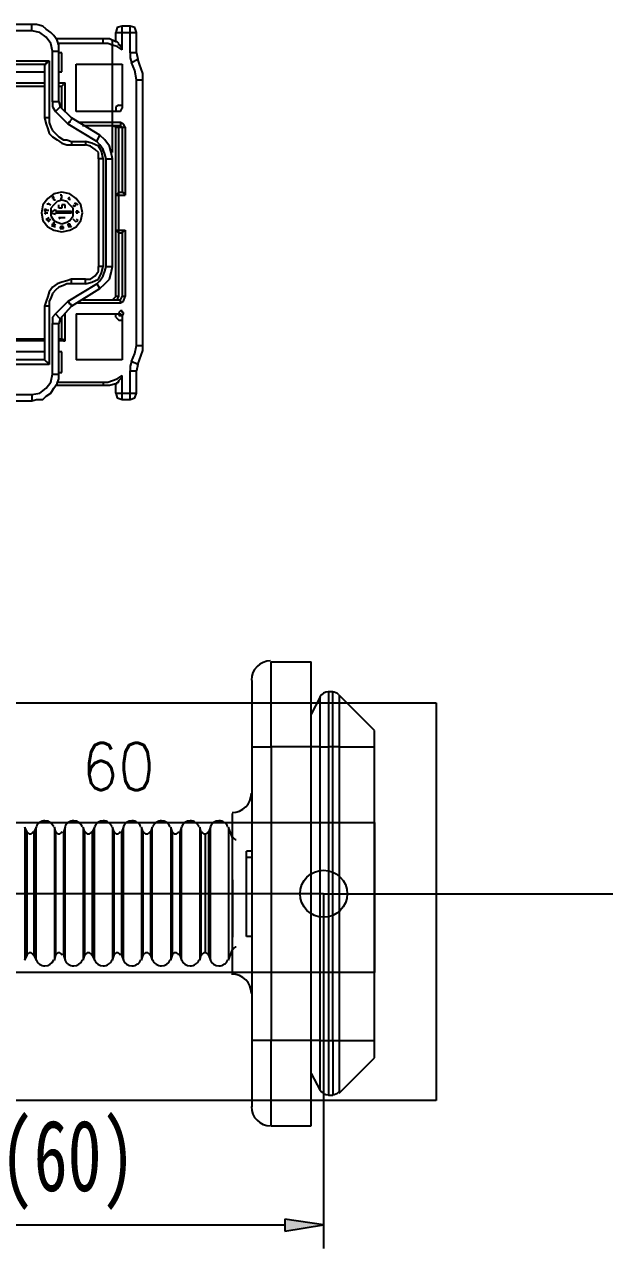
# Model space of a CAD drawing. Header units: inches. Extents: x 47316 to 59086, y 3141 to 11743.
# Drawn here: x 57710.8 to 57772.3, y 7204.9 to 7334.9 of the extents above; entities that cross this region are included whole.
import ezdxf

# ---------------------------------------------------------------- set-up
doc = ezdxf.new("R2010")
doc.units = ezdxf.units.IN
doc.header["$MEASUREMENT"] = 0
doc.styles.add('MtX_FangSong_GB2312', font='')
doc.styles.get("Standard").update_dxf_attribs({"font": ''})
doc.styles.get('MtX_FangSong_GB2312').set_extended_font_data('FangSong_GB2312')
doc.styles.get('Standard').set_extended_font_data('SimSun')
doc.linetypes.add('_VH_OTCON', pattern='A,0.0001,[7,VeSys.shx,S=0.1,R=0,X=0,Y=0],-0.4,[7,VeSys.shx,S=0.1,R=0,X=0,Y=0],-0.4,["X",Standard,S=1,R=0,X=-0.5,Y=-0.5],-0.0001,[7,VeSys.shx,S=0.1,R=0,X=0,Y=0],-0.4', length=1.2002)

msp = doc.modelspace()

# ---------------------------------------------------------------- hatches: boundary and pattern name
at = {"lineweight": -3}
h = msp.add_hatch(color=0, dxfattribs=at)
h.dxf.hatch_style = 2
h.paths.add_polyline_path([(57738.44, 7208), (57738.44, 7206.7), (57742.54, 7207.39)])

# ---------------------------------------------------------------- linework, layer by layer
at = {"color": 0, "linetype": 'Continuous', "lineweight": -3}
for p, q in [((57711.58, 7334.86), (57655.13, 7334.86)), ((57711.58, 7334.19), (57711.58, 7334.86)), ((57712.08, 7334.86), (57711.58, 7334.86)), ((57712.76, 7334.69), (57712.08, 7334.86)), ((57713.09, 7334.36), (57712.76, 7334.69)), ((57713.6, 7334.02), (57713.09, 7334.36)), ((57720.65, 7334.53), (57720.48, 7334.02)), ((57721.16, 7334.69), (57720.65, 7334.53)), ((57721.16, 7332.17), (57721.16, 7334.69)), ((57722, 7334.69), (57721.16, 7334.69)), ((57721.16, 7334.69), (57721.16, 7334.69)), ((57722, 7331.84), (57722, 7334.69)), ((57722.5, 7334.53), (57722, 7334.69)), ((57722.67, 7334.02), (57722.5, 7334.53)), ((57711.58, 7334.19), (57655.13, 7334.19)), ((57712.42, 7334.02), (57711.58, 7334.19)), ((57713.09, 7333.52), (57712.42, 7334.02)), ((57713.6, 7332.85), (57713.09, 7333.52)), ((57713.93, 7333.69), (57713.6, 7334.02)), ((57714.27, 7333.18), (57713.93, 7333.69)), ((57719.14, 7333.35), (57714.1, 7333.35)), ((57714.44, 7332.68), (57714.27, 7333.18)), ((57719.14, 7332.85), (57719.14, 7333.35)), ((57719.81, 7333.35), (57719.14, 7333.35)), ((57720.48, 7333.01), (57719.81, 7333.35)), ((57720.15, 7321.25), (57720.15, 7333.18)), ((57720.48, 7334.02), (57722.67, 7334.02)), ((57720.48, 7333.01), (57720.48, 7334.02)), ((57720.48, 7333.01), (57720.48, 7333.01)), ((57720.65, 7333.01), (57720.48, 7333.01)), ((57720.82, 7332.85), (57720.65, 7333.01)), ((57720.65, 7333.01), (57720.65, 7333.01)), ((57720.65, 7333.01), (57720.65, 7333.01)), ((57720.65, 7333.01), (57720.65, 7333.01)), ((57722.67, 7331.84), (57722.67, 7334.02)), ((57722.67, 7334.02), (57722.67, 7334.02)), ((57713.76, 7332.01), (57713.6, 7332.85)), ((57713.76, 7332.01), (57714.44, 7332.01)), ((57713.76, 7326.63), (57713.76, 7332.01)), ((57713.76, 7332.01), (57713.76, 7332.01)), ((57719.14, 7332.85), (57714.27, 7332.85)), ((57714.44, 7332.01), (57714.44, 7332.68)), ((57714.44, 7326.63), (57714.44, 7332.01)), ((57714.44, 7332.01), (57714.44, 7332.01)), ((57714.77, 7331.84), (57714.44, 7331.84)), ((57714.77, 7329.82), (57714.77, 7331.84)), ((57719.64, 7332.85), (57719.14, 7332.85)), ((57720.15, 7332.68), (57719.64, 7332.85)), ((57720.65, 7332.51), (57720.15, 7332.68)), ((57721.16, 7332.17), (57720.65, 7332.51)), ((57720.82, 7332.68), (57720.82, 7332.85)), ((57720.82, 7332.85), (57720.82, 7332.85)), ((57720.82, 7332.85), (57720.82, 7332.85)), ((57720.99, 7332.68), (57720.82, 7332.68)), ((57720.99, 7332.51), (57720.99, 7332.68)), ((57720.99, 7332.68), (57720.99, 7332.68)), ((57721.16, 7332.34), (57720.99, 7332.51)), ((57720.99, 7332.51), (57720.99, 7332.51)), ((57721.16, 7332.17), (57721.16, 7332.34)), ((57721.16, 7332.34), (57721.16, 7332.34)), ((57721.16, 7332.17), (57721.16, 7332.17)), ((57722.67, 7331.84), (57722, 7331.84)), ((57722, 7331.84), (57722, 7331.84)), ((57722, 7331.84), (57722, 7331.33)), ((57722.67, 7331.84), (57722.67, 7331.84)), ((57722.67, 7331.84), (57722.84, 7331.17)), ((57653.28, 7331), (57713.43, 7331)), ((57653.62, 7330.66), (57712.92, 7330.66)), ((57712.92, 7330.66), (57712.92, 7324.95)), ((57712.92, 7330.66), (57713.09, 7330.66)), ((57713.09, 7330.66), (57713.09, 7330.83)), ((57713.09, 7330.83), (57713.09, 7330.83)), ((57713.09, 7330.83), (57713.26, 7330.83)), ((57713.09, 7330.66), (57713.09, 7330.66)), ((57713.26, 7330.83), (57713.26, 7331)), ((57713.26, 7331), (57713.26, 7331)), ((57713.26, 7331), (57713.43, 7331)), ((57713.26, 7330.83), (57713.26, 7330.83)), ((57713.43, 7331), (57713.43, 7324.95)), ((57713.43, 7331), (57713.43, 7331)), ((57716.28, 7330.66), (57721.16, 7330.66)), ((57716.28, 7325.62), (57716.28, 7330.66)), ((57721.16, 7330.66), (57721.16, 7325.96)), ((57722, 7331.33), (57722.16, 7330.83)), ((57722.16, 7330.83), (57722.84, 7331.17)), ((57722.5, 7329.99), (57722.16, 7330.83)), ((57723, 7330.66), (57722.84, 7331.17)), ((57723.17, 7330.16), (57723, 7330.66)), ((57709.06, 7329.82), (57712.92, 7329.82)), ((57714.44, 7329.82), (57714.77, 7329.82)), ((57722.67, 7328.98), (57722.5, 7329.99)), ((57723.34, 7329.65), (57723.17, 7330.16)), ((57723.34, 7328.98), (57723.34, 7329.65)), ((57708.39, 7328.65), (57712.92, 7328.65)), ((57708.39, 7328.31), (57712.92, 7328.31)), ((57714.44, 7328.65), (57715.11, 7328.65)), ((57714.44, 7328.31), (57714.77, 7328.31)), ((57714.77, 7328.31), (57714.94, 7328.48)), ((57714.77, 7325.96), (57714.77, 7328.31)), ((57714.77, 7328.31), (57714.77, 7328.31)), ((57714.77, 7328.31), (57714.77, 7328.31)), ((57714.94, 7328.48), (57714.94, 7328.65)), ((57714.94, 7328.65), (57715.11, 7328.65)), ((57714.94, 7328.48), (57714.94, 7328.48)), ((57714.94, 7328.48), (57714.94, 7328.48)), ((57714.94, 7328.48), (57714.94, 7328.48)), ((57714.94, 7328.48), (57714.94, 7328.48)), ((57715.11, 7325.62), (57715.11, 7328.65)), ((57715.11, 7328.65), (57715.11, 7328.65)), ((57722.67, 7328.98), (57723.34, 7328.98)), ((57722.67, 7300.76), (57722.67, 7328.98)), ((57722.67, 7328.98), (57722.67, 7328.98)), ((57723.34, 7300.76), (57723.34, 7328.98)), ((57723.34, 7328.98), (57723.34, 7328.98)), ((57714.44, 7326.63), (57713.76, 7326.63)), ((57713.76, 7326.63), (57713.76, 7326.63)), ((57713.76, 7326.63), (57713.76, 7326.13)), ((57714.44, 7326.63), (57714.44, 7326.63)), ((57714.44, 7326.63), (57714.6, 7326.13)), ((57713.76, 7326.13), (57714.1, 7325.62)), ((57714.1, 7325.62), (57714.6, 7326.13)), ((57715.44, 7324.28), (57714.1, 7325.62)), ((57715.78, 7324.95), (57714.6, 7326.13)), ((57720.99, 7325.62), (57716.28, 7325.62)), ((57720.82, 7326.29), (57720.48, 7326.13)), ((57720.48, 7326.13), (57720.48, 7325.62)), ((57720.82, 7326.29), (57721.16, 7326.29)), ((57720.82, 7326.29), (57720.82, 7326.29)), ((57720.99, 7325.62), (57721.16, 7325.96)), ((57720.99, 7325.62), (57720.99, 7325.62)), ((57713.43, 7324.95), (57712.92, 7324.95)), ((57712.92, 7324.95), (57712.92, 7324.95)), ((57712.92, 7324.95), (57713.09, 7324.28)), ((57713.09, 7324.28), (57713.26, 7323.77)), ((57713.43, 7324.95), (57713.43, 7324.95)), ((57713.43, 7324.95), (57713.43, 7324.45)), ((57713.43, 7324.45), (57713.6, 7323.94)), ((57713.6, 7323.94), (57713.76, 7323.61)), ((57715.61, 7324.45), (57715.44, 7324.45)), ((57715.44, 7324.45), (57715.44, 7324.45)), ((57715.44, 7324.45), (57715.44, 7324.28)), ((57718.47, 7322.43), (57715.44, 7324.28)), ((57715.78, 7324.78), (57715.61, 7324.61)), ((57715.61, 7324.61), (57715.61, 7324.61)), ((57715.61, 7324.61), (57715.61, 7324.61)), ((57715.61, 7324.61), (57715.61, 7324.45)), ((57718.8, 7323.1), (57715.78, 7324.95)), ((57715.78, 7324.95), (57715.78, 7324.78)), ((57715.78, 7324.78), (57715.78, 7324.78)), ((57715.78, 7324.78), (57715.78, 7324.78)), ((57720.99, 7324.45), (57716.45, 7324.45)), ((57720.99, 7324.11), (57716.96, 7324.11)), ((57720.48, 7323.94), (57720.15, 7324.11)), ((57720.48, 7323.94), (57721.49, 7323.94)), ((57720.48, 7305.97), (57720.48, 7323.94)), ((57720.48, 7323.94), (57720.48, 7323.94)), ((57720.82, 7305.97), (57720.82, 7324.11)), ((57720.99, 7324.45), (57720.99, 7324.11)), ((57721.32, 7324.28), (57720.99, 7324.45)), ((57721.16, 7323.94), (57720.99, 7324.11)), ((57721.16, 7323.94), (57721.16, 7317.05)), ((57721.16, 7323.94), (57721.16, 7323.94)), ((57721.49, 7323.94), (57721.32, 7324.28)), ((57721.49, 7323.94), (57721.49, 7316.72)), ((57721.49, 7323.94), (57721.49, 7323.94)), ((57713.26, 7323.77), (57713.43, 7323.27)), ((57713.43, 7323.27), (57713.76, 7322.93)), ((57713.76, 7323.61), (57714.1, 7323.27)), ((57713.76, 7322.93), (57714.27, 7322.6)), ((57714.1, 7323.27), (57714.44, 7322.93)), ((57714.27, 7322.6), (57714.77, 7322.26)), ((57714.44, 7322.93), (57714.94, 7322.6)), ((57714.94, 7322.6), (57715.28, 7322.6)), ((57715.28, 7322.6), (57715.78, 7322.43)), ((57718.47, 7322.43), (57718.8, 7323.1)), ((57719.31, 7322.6), (57718.8, 7323.1)), ((57719.81, 7321.93), (57719.31, 7322.6)), ((57714.77, 7322.26), (57715.28, 7322.09)), ((57715.28, 7322.09), (57715.78, 7322.09)), ((57715.78, 7322.43), (57717.29, 7322.43)), ((57715.78, 7322.43), (57715.78, 7322.09)), ((57715.78, 7322.09), (57717.29, 7322.09)), ((57717.29, 7322.43), (57717.29, 7322.09)), ((57717.96, 7322.26), (57717.29, 7322.43)), ((57717.8, 7321.93), (57717.29, 7322.09)), ((57718.3, 7321.59), (57717.8, 7321.93)), ((57718.64, 7321.93), (57717.96, 7322.26)), ((57718.64, 7321.25), (57718.3, 7321.59)), ((57718.8, 7322.09), (57718.47, 7322.43)), ((57718.97, 7321.42), (57718.64, 7321.93)), ((57719.14, 7321.59), (57718.8, 7322.09)), ((57719.14, 7320.58), (57718.97, 7321.42)), ((57719.31, 7321.09), (57719.14, 7321.59)), ((57719.98, 7321.25), (57719.81, 7321.93)), ((57718.64, 7320.58), (57718.64, 7321.25)), ((57719.14, 7320.58), (57718.64, 7320.58)), ((57718.64, 7320.58), (57718.64, 7309.16)), ((57718.64, 7320.58), (57718.64, 7320.58)), ((57719.14, 7320.58), (57719.14, 7309.16)), ((57719.14, 7320.58), (57719.14, 7320.58)), ((57719.48, 7320.58), (57719.31, 7321.09)), ((57719.48, 7320.58), (57720.15, 7320.58)), ((57719.48, 7309.16), (57719.48, 7320.58)), ((57719.48, 7320.58), (57719.48, 7320.58)), ((57720.15, 7320.58), (57719.98, 7321.25)), ((57720.15, 7309.16), (57720.15, 7320.58)), ((57720.15, 7320.58), (57720.15, 7320.58)), ((57713.26, 7316.38), (57712.76, 7315.71)), ((57713.93, 7316.89), (57713.26, 7316.38)), ((57713.93, 7316.55), (57713.76, 7316.55)), ((57713.76, 7316.55), (57713.76, 7316.38)), ((57714.77, 7317.05), (57713.93, 7316.89)), ((57713.93, 7316.55), (57713.93, 7316.55)), ((57713.93, 7316.55), (57713.93, 7316.55)), ((57713.93, 7316.21), (57713.93, 7316.55)), ((57714.1, 7316.21), (57713.93, 7316.21)), ((57714.77, 7316.21), (57714.27, 7316.05)), ((57714.77, 7316.72), (57714.6, 7316.72)), ((57714.6, 7316.38), (57714.77, 7316.38)), ((57715.61, 7316.89), (57714.77, 7317.05)), ((57714.77, 7316.55), (57714.77, 7316.72)), ((57714.77, 7316.72), (57714.77, 7316.72)), ((57714.77, 7316.72), (57714.77, 7316.72)), ((57714.77, 7316.55), (57714.77, 7316.55)), ((57714.77, 7316.55), (57714.77, 7316.55)), ((57714.77, 7316.38), (57714.77, 7316.55)), ((57714.77, 7316.38), (57714.77, 7316.38)), ((57715.28, 7316.05), (57714.77, 7316.21)), ((57715.44, 7316.38), (57715.61, 7316.55)), ((57715.61, 7316.21), (57715.44, 7316.38)), ((57716.28, 7316.38), (57715.61, 7316.89)), ((57715.61, 7316.21), (57715.61, 7316.38)), ((57716.79, 7315.71), (57716.28, 7316.38)), ((57720.82, 7317.05), (57720.48, 7316.72)), ((57720.48, 7316.72), (57721.49, 7316.72)), ((57720.82, 7317.05), (57721.16, 7317.05)), ((57720.82, 7317.05), (57720.82, 7317.05)), ((57721.16, 7317.05), (57721.16, 7317.05)), ((57721.16, 7317.05), (57721.32, 7317.05)), ((57721.32, 7317.05), (57721.32, 7316.89)), ((57721.32, 7316.89), (57721.32, 7316.89)), ((57721.32, 7316.89), (57721.32, 7316.89)), ((57721.32, 7316.89), (57721.32, 7316.89)), ((57721.32, 7316.89), (57721.32, 7316.89)), ((57721.32, 7316.89), (57721.49, 7316.89)), ((57721.49, 7316.89), (57721.49, 7316.72)), ((57721.49, 7316.72), (57721.49, 7316.72)), ((57712.76, 7315.71), (57712.59, 7314.87)), ((57712.59, 7314.87), (57712.76, 7314.03)), ((57713.09, 7315.21), (57712.92, 7315.21)), ((57712.92, 7315.21), (57712.92, 7315.04)), ((57712.92, 7315.04), (57713.09, 7315.04)), ((57712.92, 7315.04), (57712.92, 7315.04)), ((57712.92, 7314.87), (57713.26, 7314.87)), ((57713.09, 7314.7), (57712.92, 7314.87)), ((57713.26, 7315.04), (57713.09, 7315.21)), ((57713.26, 7315.88), (57713.6, 7315.71)), ((57713.26, 7315.71), (57713.26, 7315.88)), ((57713.26, 7315.21), (57713.26, 7315.04)), ((57713.93, 7315.71), (57713.6, 7315.37)), ((57713.6, 7315.37), (57713.6, 7314.87)), ((57713.6, 7314.87), (57714.1, 7315.21)), ((57713.6, 7314.87), (57714.1, 7314.7)), ((57713.6, 7314.87), (57713.6, 7314.53)), ((57714.27, 7316.05), (57713.93, 7315.71)), ((57714.1, 7315.21), (57714.1, 7315.04)), ((57714.1, 7315.04), (57715.78, 7315.04)), ((57714.1, 7314.87), (57715.78, 7314.87)), ((57714.1, 7314.7), (57714.1, 7314.87)), ((57714.44, 7315.37), (57714.44, 7315.71)), ((57714.77, 7315.37), (57714.44, 7315.37)), ((57715.11, 7315.71), (57714.77, 7315.71)), ((57714.77, 7315.71), (57714.77, 7315.54)), ((57714.77, 7315.54), (57714.77, 7315.37)), ((57715.11, 7315.54), (57715.11, 7315.71)), ((57715.11, 7315.37), (57715.11, 7315.54)), ((57715.61, 7315.71), (57715.28, 7316.05)), ((57715.95, 7315.37), (57715.61, 7315.71)), ((57715.78, 7314.87), (57715.78, 7315.04)), ((57715.95, 7315.71), (57716.12, 7315.54)), ((57715.95, 7315.71), (57715.95, 7315.71)), ((57715.95, 7314.87), (57715.95, 7315.37)), ((57715.95, 7314.87), (57715.95, 7314.87)), ((57715.95, 7314.53), (57715.95, 7314.87)), ((57716.12, 7315.88), (57716.28, 7315.88)), ((57716.28, 7315.71), (57716.12, 7315.88)), ((57716.12, 7315.54), (57716.28, 7315.71)), ((57716.28, 7315.88), (57716.45, 7315.71)), ((57716.28, 7315.71), (57716.28, 7315.71)), ((57716.45, 7315.04), (57716.28, 7315.04)), ((57716.28, 7315.04), (57716.28, 7315.04)), ((57716.28, 7315.04), (57716.28, 7314.87)), ((57716.28, 7314.87), (57716.45, 7314.87)), ((57716.28, 7314.87), (57716.28, 7314.87)), ((57716.45, 7315.04), (57716.45, 7315.04)), ((57716.62, 7314.87), (57716.45, 7315.04)), ((57716.45, 7314.87), (57716.45, 7315.04)), ((57716.45, 7314.87), (57716.45, 7314.87)), ((57716.96, 7314.87), (57716.79, 7315.71)), ((57716.79, 7314.03), (57716.96, 7314.87)), ((57716.96, 7314.87), (57716.96, 7314.87)), ((57712.76, 7314.03), (57713.26, 7313.36)), ((57713.09, 7314.2), (57713.43, 7314.37)), ((57713.26, 7314.03), (57713.09, 7314.2)), ((57713.26, 7314.03), (57713.6, 7314.2)), ((57713.43, 7313.86), (57713.26, 7314.03)), ((57713.6, 7314.53), (57713.93, 7314.03)), ((57713.76, 7313.69), (57713.93, 7313.69)), ((57713.76, 7313.53), (57713.76, 7313.69)), ((57713.93, 7313.53), (57713.76, 7313.36)), ((57713.76, 7313.53), (57713.76, 7313.53)), ((57713.76, 7313.36), (57713.76, 7313.53)), ((57713.93, 7314.03), (57714.27, 7313.86)), ((57713.93, 7313.69), (57713.93, 7313.86)), ((57713.93, 7313.86), (57713.93, 7313.69)), ((57713.93, 7313.69), (57713.93, 7313.53)), ((57713.93, 7313.36), (57714.1, 7313.69)), ((57713.93, 7313.69), (57713.93, 7313.69)), ((57713.93, 7313.69), (57713.93, 7313.69)), ((57714.27, 7313.86), (57714.77, 7313.69)), ((57714.44, 7314.37), (57715.11, 7314.37)), ((57714.6, 7314.2), (57714.44, 7314.37)), ((57714.77, 7313.69), (57715.28, 7313.86)), ((57714.77, 7313.53), (57714.77, 7313.36)), ((57715.28, 7313.86), (57715.61, 7314.03)), ((57715.44, 7313.69), (57715.61, 7313.69)), ((57715.44, 7313.69), (57715.44, 7313.69)), ((57715.44, 7313.53), (57715.44, 7313.69)), ((57715.61, 7313.53), (57715.44, 7313.53)), ((57715.44, 7313.53), (57715.44, 7313.53)), ((57715.44, 7313.36), (57715.61, 7313.53)), ((57715.61, 7314.03), (57715.95, 7314.53)), ((57715.61, 7313.69), (57715.61, 7313.53)), ((57715.61, 7313.53), (57715.61, 7313.53)), ((57715.61, 7313.53), (57715.61, 7313.53)), ((57715.61, 7313.53), (57715.78, 7313.36)), ((57715.61, 7313.53), (57715.61, 7313.53)), ((57716.28, 7313.86), (57715.95, 7314.2)), ((57716.28, 7314.2), (57716.45, 7314.03)), ((57716.45, 7314.03), (57716.28, 7313.86)), ((57716.28, 7313.36), (57716.79, 7314.03)), ((57713.26, 7313.36), (57713.93, 7313.02)), ((57713.76, 7313.36), (57713.76, 7313.36)), ((57713.76, 7313.36), (57713.76, 7313.36)), ((57714.1, 7313.36), (57713.93, 7313.36)), ((57713.93, 7313.02), (57714.77, 7312.85)), ((57714.77, 7313.36), (57714.6, 7313.36)), ((57714.77, 7313.36), (57714.6, 7313.36)), ((57714.6, 7313.36), (57714.6, 7313.19)), ((57714.6, 7313.19), (57714.77, 7313.19)), ((57714.94, 7313.36), (57714.77, 7313.36)), ((57714.77, 7313.19), (57714.77, 7313.19)), ((57714.77, 7313.19), (57714.94, 7313.19)), ((57714.77, 7312.85), (57715.61, 7313.02)), ((57714.94, 7313.19), (57714.94, 7313.36)), ((57715.61, 7313.36), (57715.44, 7313.36)), ((57715.61, 7313.36), (57715.61, 7313.36)), ((57715.78, 7313.36), (57715.61, 7313.36)), ((57715.61, 7313.02), (57716.28, 7313.36)), ((57715.78, 7313.36), (57715.78, 7313.36)), ((57720.48, 7313.02), (57721.49, 7313.02)), ((57720.48, 7313.02), (57720.48, 7313.02)), ((57720.48, 7313.02), (57720.82, 7312.69)), ((57721.16, 7312.69), (57720.82, 7312.69)), ((57721.16, 7312.69), (57721.16, 7312.85)), ((57721.16, 7312.85), (57721.32, 7312.85)), ((57721.16, 7312.69), (57721.16, 7305.97)), ((57721.32, 7312.85), (57721.32, 7313.02)), ((57721.32, 7313.02), (57721.49, 7313.02)), ((57721.32, 7312.85), (57721.32, 7312.85)), ((57721.32, 7312.85), (57721.32, 7312.85)), ((57721.32, 7312.85), (57721.32, 7312.85)), ((57721.32, 7312.85), (57721.32, 7312.85)), ((57721.49, 7313.02), (57721.49, 7305.97)), ((57721.49, 7313.02), (57721.49, 7313.02)), ((57721.49, 7313.02), (57721.49, 7313.02)), ((57718.3, 7308.15), (57718.64, 7308.65)), ((57719.14, 7309.16), (57718.64, 7309.16)), ((57718.64, 7308.65), (57718.64, 7309.16)), ((57718.64, 7307.81), (57718.97, 7308.49)), ((57718.97, 7308.49), (57719.14, 7309.16)), ((57719.14, 7308.15), (57719.31, 7308.65)), ((57719.31, 7308.65), (57719.48, 7309.16)), ((57719.48, 7309.16), (57720.15, 7309.16)), ((57719.81, 7307.81), (57719.98, 7308.49)), ((57719.98, 7308.49), (57720.15, 7309.16)), ((57714.27, 7307.31), (57713.76, 7306.97)), ((57714.77, 7307.48), (57714.27, 7307.31)), ((57714.94, 7307.14), (57714.44, 7306.97)), ((57715.28, 7307.65), (57714.77, 7307.48)), ((57715.28, 7307.31), (57714.94, 7307.14)), ((57715.78, 7307.81), (57715.28, 7307.65)), ((57715.78, 7307.31), (57715.28, 7307.31)), ((57715.44, 7305.46), (57718.47, 7307.31)), ((57715.78, 7307.31), (57715.78, 7307.81)), ((57717.29, 7307.81), (57715.78, 7307.81)), ((57715.78, 7307.81), (57715.78, 7307.81)), ((57717.29, 7307.31), (57715.78, 7307.31)), ((57715.78, 7307.31), (57715.78, 7307.31)), ((57717.29, 7307.31), (57717.29, 7307.81)), ((57717.29, 7307.81), (57717.29, 7307.81)), ((57717.29, 7307.81), (57717.8, 7307.81)), ((57717.29, 7307.31), (57717.96, 7307.48)), ((57717.29, 7307.31), (57717.29, 7307.31)), ((57717.8, 7307.81), (57718.3, 7308.15)), ((57717.96, 7307.48), (57718.64, 7307.81)), ((57718.47, 7307.31), (57718.8, 7307.65)), ((57718.47, 7307.31), (57718.8, 7306.81)), ((57718.47, 7307.31), (57718.47, 7307.31)), ((57718.8, 7307.65), (57719.14, 7308.15)), ((57718.8, 7306.81), (57719.31, 7307.31)), ((57719.31, 7307.31), (57719.81, 7307.81)), ((57713.26, 7305.97), (57713.09, 7305.46)), ((57713.43, 7306.47), (57713.26, 7305.97)), ((57713.76, 7306.97), (57713.43, 7306.47)), ((57713.6, 7305.8), (57713.43, 7305.46)), ((57713.76, 7306.3), (57713.6, 7305.8)), ((57714.1, 7306.64), (57713.76, 7306.3)), ((57714.44, 7306.97), (57714.1, 7306.64)), ((57715.78, 7304.96), (57718.8, 7306.81)), ((57718.8, 7306.81), (57718.8, 7306.81)), ((57720.15, 7305.63), (57720.48, 7305.97)), ((57720.82, 7305.97), (57720.48, 7305.97)), ((57720.65, 7305.63), (57720.82, 7305.97)), ((57720.99, 7305.63), (57721.16, 7305.97)), ((57721.49, 7305.97), (57721.16, 7305.97)), ((57721.32, 7305.46), (57721.49, 7305.97)), ((57713.09, 7305.46), (57712.92, 7304.96)), ((57713.43, 7304.96), (57712.92, 7304.96)), ((57712.92, 7304.96), (57712.92, 7299.25)), ((57713.43, 7305.46), (57713.43, 7304.96)), ((57713.43, 7304.96), (57713.43, 7298.74)), ((57714.1, 7304.12), (57715.44, 7305.46)), ((57714.6, 7303.61), (57715.78, 7304.96)), ((57715.44, 7305.29), (57715.44, 7305.46)), ((57715.44, 7305.46), (57715.44, 7305.46)), ((57715.61, 7305.29), (57715.44, 7305.29)), ((57715.61, 7305.13), (57715.61, 7305.29)), ((57715.61, 7305.29), (57715.61, 7305.29)), ((57715.78, 7305.13), (57715.61, 7305.13)), ((57715.61, 7305.13), (57715.61, 7305.13)), ((57715.78, 7304.96), (57715.78, 7305.13)), ((57715.78, 7304.96), (57715.78, 7304.96)), ((57715.78, 7304.96), (57715.78, 7304.96)), ((57716.45, 7305.29), (57720.99, 7305.29)), ((57716.96, 7305.63), (57720.99, 7305.63)), ((57720.15, 7305.63), (57720.15, 7305.63)), ((57720.65, 7305.63), (57720.65, 7305.63)), ((57720.99, 7304.45), (57720.82, 7304.29)), ((57720.99, 7305.29), (57720.99, 7305.63)), ((57720.99, 7305.63), (57720.99, 7305.63)), ((57720.99, 7305.29), (57721.32, 7305.46)), ((57720.99, 7305.29), (57720.99, 7305.29)), ((57721.16, 7304.45), (57720.99, 7304.45)), ((57720.99, 7304.45), (57720.99, 7304.45)), ((57721.16, 7304.29), (57721.16, 7304.45)), ((57714.1, 7304.12), (57713.76, 7303.78)), ((57713.76, 7303.78), (57713.76, 7303.11)), ((57713.76, 7303.11), (57714.44, 7303.11)), ((57713.76, 7297.73), (57713.76, 7303.11)), ((57714.6, 7303.61), (57714.1, 7304.12)), ((57714.1, 7304.12), (57714.1, 7304.12)), ((57714.6, 7303.61), (57714.44, 7303.11)), ((57714.44, 7297.73), (57714.44, 7303.11)), ((57714.6, 7303.61), (57714.6, 7303.61)), ((57714.77, 7301.43), (57714.77, 7303.78)), ((57715.11, 7301.26), (57715.11, 7304.12)), ((57716.28, 7304.12), (57720.99, 7304.12)), ((57716.28, 7304.12), (57716.28, 7299.25)), ((57720.48, 7303.78), (57720.48, 7304.12)), ((57720.48, 7303.78), (57720.48, 7303.78)), ((57720.48, 7303.78), (57720.82, 7303.45)), ((57720.82, 7304.29), (57720.82, 7304.29)), ((57720.82, 7304.29), (57720.82, 7304.29)), ((57720.82, 7304.29), (57720.82, 7304.12)), ((57720.82, 7304.12), (57720.82, 7304.12)), ((57720.82, 7304.12), (57720.82, 7303.95)), ((57720.82, 7303.95), (57720.82, 7303.95)), ((57720.82, 7303.95), (57720.99, 7303.95)), ((57720.82, 7303.45), (57721.16, 7303.45)), ((57720.99, 7304.12), (57720.88, 7303.95)), ((57721.16, 7303.95), (57720.99, 7304.12)), ((57720.99, 7303.95), (57720.99, 7303.95)), ((57720.99, 7303.95), (57721.16, 7303.95)), ((57721.32, 7304.29), (57721.16, 7304.29)), ((57721.16, 7304.29), (57721.16, 7304.29)), ((57721.16, 7303.95), (57721.32, 7304.12)), ((57721.16, 7303.95), (57721.16, 7299.25)), ((57721.16, 7303.95), (57721.16, 7303.95)), ((57721.16, 7303.95), (57721.16, 7303.95)), ((57721.16, 7303.95), (57721.16, 7303.95)), ((57721.32, 7304.12), (57721.32, 7304.29)), ((57721.32, 7304.12), (57721.32, 7304.12)), ((57712.92, 7301.43), (57708.39, 7301.43)), ((57712.92, 7301.26), (57708.39, 7301.26)), ((57714.77, 7301.43), (57714.44, 7301.43)), ((57715.11, 7301.26), (57714.44, 7301.26)), ((57714.77, 7301.43), (57714.77, 7301.43)), ((57714.77, 7301.43), (57714.77, 7301.43)), ((57714.77, 7301.43), (57714.94, 7301.43)), ((57714.94, 7301.43), (57714.94, 7301.43)), ((57714.94, 7301.43), (57714.94, 7301.26)), ((57714.94, 7301.26), (57714.94, 7301.26)), ((57714.94, 7301.26), (57714.94, 7301.26)), ((57714.94, 7301.26), (57714.94, 7301.26)), ((57714.94, 7301.26), (57715.11, 7301.26)), ((57715.11, 7301.26), (57715.11, 7301.26)), ((57722.5, 7299.92), (57722.67, 7300.76)), ((57722.67, 7300.76), (57723.34, 7300.76)), ((57723.34, 7300.25), (57723.34, 7300.76)), ((57712.92, 7299.25), (57653.62, 7299.25)), ((57712.92, 7300.09), (57709.06, 7300.09)), ((57712.92, 7299.25), (57713.09, 7299.08)), ((57714.77, 7300.09), (57714.44, 7300.09)), ((57714.77, 7297.9), (57714.77, 7300.09)), ((57721.16, 7299.25), (57716.28, 7299.25)), ((57722.16, 7299.08), (57722.5, 7299.92)), ((57722.84, 7298.74), (57723, 7299.25)), ((57723, 7299.25), (57723.17, 7299.75)), ((57723.17, 7299.75), (57723.34, 7300.25)), ((57713.43, 7298.74), (57653.28, 7298.74)), ((57713.09, 7299.08), (57713.09, 7299.08)), ((57713.09, 7299.08), (57713.09, 7299.08)), ((57713.09, 7299.08), (57713.09, 7299.08)), ((57713.09, 7299.08), (57713.26, 7298.91)), ((57713.26, 7298.91), (57713.26, 7298.91)), ((57713.26, 7298.91), (57713.26, 7298.91)), ((57713.26, 7298.91), (57713.26, 7298.91)), ((57713.26, 7298.91), (57713.43, 7298.74)), ((57713.43, 7298.74), (57713.43, 7298.74)), ((57714.44, 7297.9), (57714.77, 7297.9)), ((57722.16, 7299.08), (57722, 7298.57)), ((57722, 7298.57), (57722, 7298.07)), ((57722, 7298.07), (57722.67, 7298.07)), ((57722, 7295.05), (57722, 7298.07)), ((57722.84, 7298.74), (57722.16, 7299.08)), ((57722.16, 7299.08), (57722.16, 7299.08)), ((57722.16, 7299.08), (57722.16, 7299.08)), ((57722.84, 7298.74), (57722.67, 7298.07)), ((57722.67, 7295.72), (57722.67, 7298.07)), ((57722.84, 7298.74), (57722.84, 7298.74)), ((57722.84, 7298.74), (57722.84, 7298.74)), ((57713.09, 7296.22), (57713.6, 7296.89)), ((57713.6, 7296.89), (57713.76, 7297.73)), ((57713.76, 7297.73), (57714.44, 7297.73)), ((57713.93, 7296.22), (57714.27, 7296.73)), ((57714.27, 7296.73), (57714.44, 7297.23)), ((57714.27, 7296.89), (57719.14, 7296.89)), ((57714.44, 7297.23), (57714.44, 7297.73)), ((57719.14, 7296.89), (57719.14, 7296.56)), ((57719.14, 7296.89), (57719.14, 7296.89)), ((57719.14, 7296.89), (57719.64, 7296.89)), ((57719.64, 7296.89), (57720.15, 7297.06)), ((57719.81, 7296.56), (57720.48, 7296.73)), ((57720.15, 7297.06), (57720.65, 7297.23)), ((57720.48, 7295.72), (57720.48, 7296.73)), ((57720.48, 7296.73), (57720.65, 7296.73)), ((57720.65, 7297.23), (57721.16, 7297.57)), ((57720.65, 7296.73), (57720.65, 7296.89)), ((57720.65, 7296.89), (57720.65, 7296.89)), ((57720.65, 7296.89), (57720.82, 7296.89)), ((57720.65, 7296.73), (57720.65, 7296.73)), ((57720.65, 7296.73), (57720.65, 7296.73)), ((57720.82, 7297.06), (57720.99, 7297.23)), ((57720.82, 7296.89), (57720.82, 7297.06)), ((57720.82, 7297.06), (57720.82, 7297.06)), ((57720.82, 7297.06), (57720.82, 7297.06)), ((57720.99, 7297.23), (57721.16, 7297.4)), ((57720.99, 7297.23), (57720.99, 7297.23)), ((57720.99, 7297.23), (57720.99, 7297.23)), ((57721.16, 7295.05), (57721.16, 7297.57)), ((57721.16, 7297.4), (57721.16, 7297.57)), ((57721.16, 7297.4), (57721.16, 7297.4)), ((57655.13, 7295.55), (57711.58, 7295.55)), ((57711.58, 7295.55), (57712.42, 7295.72)), ((57711.58, 7295.55), (57711.58, 7294.88)), ((57711.58, 7295.55), (57711.58, 7295.55)), ((57712.42, 7295.72), (57713.09, 7296.22)), ((57712.76, 7295.05), (57713.09, 7295.38)), ((57713.09, 7295.38), (57713.6, 7295.72)), ((57713.6, 7295.72), (57713.93, 7296.22)), ((57714.1, 7296.56), (57719.14, 7296.56)), ((57719.14, 7296.56), (57719.14, 7296.56)), ((57719.14, 7296.56), (57719.81, 7296.56)), ((57720.48, 7295.72), (57722.67, 7295.72)), ((57720.48, 7295.72), (57720.48, 7295.72)), ((57720.48, 7295.72), (57720.65, 7295.21)), ((57722.5, 7295.21), (57722.67, 7295.72)), ((57655.13, 7294.88), (57711.58, 7294.88)), ((57711.58, 7294.88), (57712.08, 7295.05)), ((57711.58, 7294.88), (57711.58, 7294.88)), ((57712.08, 7295.05), (57712.76, 7295.05)), ((57720.65, 7295.21), (57721.16, 7295.05)), ((57721.16, 7295.05), (57722, 7295.05)), ((57722, 7295.05), (57722.5, 7295.21)), ((57722, 7295.05), (57722, 7295.05))]:
    msp.add_line(p, q, dxfattribs=at)
at = {"color": 0, "lineweight": -3}
for p, q in [((57736.96, 7258.13), (57736.96, 7267.19)), ((57736.96, 7267.19), (57741.23, 7267.19)), ((57741.23, 7258.13), (57741.23, 7267.19)), ((57734.96, 7258.13), (57734.96, 7265.19)), ((57742.19, 7263.45), (57741.23, 7261.62)), ((57742.19, 7258.13), (57742.19, 7263.45)), ((57743.06, 7263.97), (57743.06, 7258.13)), ((57743.5, 7263.97), (57743.06, 7263.97)), ((57743.5, 7258.13), (57743.5, 7263.97)), ((57747.94, 7259.88), (57744.19, 7263.62)), ((57744.19, 7263.62), (57744.19, 7258.13)), ((57747.94, 7258.13), (57747.94, 7259.88)), ((57734.96, 7226.95), (57734.96, 7258.13)), ((57734.96, 7258.13), (57736.96, 7258.13)), ((57736.96, 7258.13), (57736.96, 7226.95)), ((57741.23, 7258.13), (57736.96, 7258.13)), ((57741.23, 7226.95), (57741.23, 7258.13)), ((57742.19, 7258.13), (57741.23, 7258.13)), ((57742.19, 7226.95), (57742.19, 7258.13)), ((57742.19, 7258.13), (57743.06, 7258.13)), ((57743.06, 7258.13), (57743.06, 7226.95)), ((57743.5, 7258.13), (57743.06, 7258.13)), ((57743.5, 7226.95), (57743.5, 7258.13)), ((57744.19, 7258.13), (57743.5, 7258.13)), ((57744.19, 7258.13), (57747.94, 7258.13)), ((57744.19, 7258.13), (57744.19, 7226.95)), ((57747.94, 7226.95), (57747.94, 7258.13)), ((57732.87, 7233.92), (57732.87, 7251.08)), ((57711.1, 7249.08), (57710.83, 7249.6)), ((57710.83, 7249.6), (57710.83, 7235.49)), ((57711.1, 7236.01), (57711.1, 7249.08)), ((57712.05, 7249.6), (57711.79, 7249.08)), ((57711.79, 7249.08), (57711.79, 7236.01)), ((57712.05, 7235.49), (57712.05, 7249.6)), ((57714.14, 7249.08), (57713.97, 7249.6)), ((57713.97, 7249.6), (57713.97, 7235.49)), ((57714.14, 7236.01), (57714.14, 7249.08)), ((57715.1, 7249.6), (57714.93, 7249.08)), ((57714.93, 7249.08), (57714.93, 7236.01)), ((57715.1, 7235.49), (57715.1, 7249.6)), ((57717.19, 7249.08), (57717.02, 7249.6)), ((57717.02, 7249.6), (57717.02, 7235.49)), ((57717.19, 7236.01), (57717.19, 7249.08)), ((57718.24, 7249.6), (57717.98, 7249.08)), ((57717.98, 7249.08), (57717.98, 7236.01)), ((57718.24, 7235.49), (57718.24, 7249.6)), ((57720.33, 7249.08), (57720.15, 7249.6)), ((57720.15, 7249.6), (57720.15, 7235.49)), ((57720.33, 7236.01), (57720.33, 7249.08)), ((57721.29, 7249.6), (57721.11, 7249.08)), ((57721.11, 7249.08), (57721.11, 7236.01)), ((57721.29, 7235.49), (57721.29, 7249.6)), ((57723.38, 7249.08), (57723.2, 7249.6)), ((57723.2, 7249.6), (57723.2, 7235.49)), ((57723.38, 7236.01), (57723.38, 7249.08)), ((57724.33, 7249.6), (57724.16, 7249.08)), ((57724.16, 7249.08), (57724.16, 7236.01)), ((57724.33, 7235.49), (57724.33, 7249.6)), ((57726.51, 7249.08), (57726.34, 7249.6)), ((57726.34, 7249.6), (57726.34, 7235.49)), ((57726.51, 7236.01), (57726.51, 7249.08)), ((57727.47, 7249.6), (57727.3, 7249.08)), ((57727.3, 7249.08), (57727.3, 7236.01)), ((57727.47, 7235.49), (57727.47, 7249.6)), ((57729.56, 7249.08), (57729.39, 7249.6)), ((57729.39, 7249.6), (57729.39, 7235.49)), ((57729.56, 7236.01), (57729.56, 7249.08)), ((57730, 7236.27), (57730, 7248.81)), ((57730.52, 7249.6), (57730.34, 7249.08)), ((57730.34, 7249.08), (57730.34, 7236.01)), ((57730.52, 7235.49), (57730.52, 7249.6)), ((57732.87, 7248.47), (57732.43, 7249.6)), ((57732.43, 7249.6), (57732.43, 7235.49)), ((57732.87, 7236.62), (57732.87, 7248.47)), ((57734.96, 7247.07), (57734.35, 7247.07)), ((57734.35, 7246.38), (57734.35, 7247.07)), ((57734.96, 7246.38), (57734.35, 7246.38)), ((57734.35, 7238.01), (57734.35, 7246.38)), ((57732.87, 7244.02), (57732.87, 7237.93)), ((57742.54, 7242.54), (57742.54, 7204.87)), ((57734.96, 7238.01), (57734.35, 7238.01)), ((57710.83, 7235.49), (57711.1, 7236.01)), ((57711.79, 7236.01), (57712.05, 7235.49)), ((57713.97, 7235.49), (57714.14, 7236.01)), ((57714.93, 7236.01), (57715.1, 7235.49)), ((57717.02, 7235.49), (57717.19, 7236.01)), ((57717.98, 7236.01), (57718.24, 7235.49)), ((57720.15, 7235.49), (57720.33, 7236.01)), ((57721.11, 7236.01), (57721.29, 7235.49)), ((57723.2, 7235.49), (57723.38, 7236.01)), ((57724.16, 7236.01), (57724.33, 7235.49)), ((57726.34, 7235.49), (57726.51, 7236.01)), ((57727.3, 7236.01), (57727.47, 7235.49)), ((57729.39, 7235.49), (57729.56, 7236.01)), ((57730.34, 7236.01), (57730.52, 7235.49)), ((57732.43, 7235.49), (57732.87, 7236.62)), ((57732.87, 7233.92), (57732.87, 7233.92)), ((57734.96, 7219.9), (57734.96, 7226.95)), ((57736.96, 7226.95), (57734.96, 7226.95)), ((57736.96, 7217.89), (57736.96, 7226.95)), ((57741.23, 7226.95), (57736.96, 7226.95)), ((57741.23, 7217.89), (57741.23, 7226.95)), ((57742.19, 7226.95), (57741.23, 7226.95)), ((57742.19, 7221.64), (57742.19, 7226.95)), ((57742.19, 7226.95), (57743.06, 7226.95)), ((57743.06, 7226.95), (57743.06, 7221.12)), ((57743.06, 7226.95), (57743.5, 7226.95)), ((57743.5, 7226.95), (57743.5, 7221.12)), ((57743.5, 7226.95), (57744.19, 7226.95)), ((57744.19, 7226.95), (57747.94, 7226.95)), ((57744.19, 7226.95), (57744.19, 7221.47)), ((57747.94, 7225.12), (57747.94, 7226.95)), ((57744.19, 7221.38), (57747.94, 7225.12)), ((57747.94, 7225.12), (57747.94, 7225.12)), ((57741.23, 7223.47), (57742.19, 7221.64)), ((57742.19, 7221.64), (57742.19, 7221.64)), ((57744.19, 7221.47), (57744.19, 7221.38)), ((57734.96, 7219.9), (57734.96, 7219.9)), ((57743.06, 7221.12), (57743.06, 7221.12)), ((57743.5, 7221.12), (57743.06, 7221.12)), ((57743.5, 7221.12), (57743.5, 7221.12)), ((57736.96, 7217.89), (57736.96, 7217.89)), ((57736.96, 7217.89), (57741.23, 7217.89)), ((57741.23, 7217.89), (57741.23, 7217.89)), ((57699.34, 7207.39), (57738.44, 7207.39)), ((57738.44, 7208), (57738.44, 7206.7)), ((57742.54, 7207.39), (57738.44, 7208)), ((57738.44, 7208), (57738.44, 7206.7)), ((57742.54, 7207.39), (57738.44, 7208)), ((57738.44, 7206.7), (57742.54, 7207.39)), ((57738.44, 7206.7), (57742.54, 7207.39))]:
    msp.add_line(p, q, dxfattribs=at)
at = {"color": 1, "lineweight": -3}
for p, q in [((57690.49, 7262.82), (57754.48, 7262.82)), ((57754.48, 7262.82), (57754.48, 7220.6)), ((57696.03, 7250.12), (57747.94, 7250.12)), ((57747.94, 7250.12), (57747.94, 7234.18)), ((57747.94, 7234.18), (57696.03, 7234.18)), ((57754.48, 7220.6), (57690.49, 7220.6))]:
    msp.add_line(p, q, dxfattribs=at)
at = {"color": 0, "linetype": '_VH_OTCON', "lineweight": -2, "ltscale": 5}
for q in [(57699.05, 7242.54), (57818.3, 7242.54)]:
    msp.add_line((57742.54, 7242.54), q, dxfattribs=at)
at = {"color": 0, "linetype": 'Continuous', "lineweight": -3}
msp.add_circle((57742.54, 7242.54), 2.5, dxfattribs=at)
msp.add_circle((57742.54, 7242.54), 2.5, dxfattribs=at)
at = {"color": 0, "lineweight": -3}
for points in [[(57736.92, 7267.28), (57735.79, 7267.28), (57734.87, 7266.36), (57734.87, 7265.23)], [(57743.02, 7263.97), (57742.66, 7263.97), (57742.33, 7263.78), (57742.15, 7263.47)], [(57744.16, 7263.68), (57743.97, 7263.86), (57743.72, 7263.97), (57743.45, 7263.97)], [(57732.83, 7251.17), (57733.96, 7251.17), (57734.87, 7252.08), (57734.87, 7253.21)], [(57729.59, 7249.15), (57729.64, 7249), (57729.79, 7248.9), (57729.95, 7248.9)], [(57729.95, 7248.9), (57730.11, 7248.9), (57730.26, 7249), (57730.32, 7249.15)], [(57732.9, 7248.54), (57732.95, 7248.39), (57733.1, 7248.29), (57733.26, 7248.29)], [(57733.26, 7236.88), (57733.1, 7236.88), (57732.95, 7236.78), (57732.9, 7236.63)], [(57729.95, 7236.27), (57729.79, 7236.27), (57729.64, 7236.17), (57729.59, 7236.02)], [(57730.32, 7236.02), (57730.26, 7236.17), (57730.11, 7236.27), (57729.95, 7236.27)], [(57734.87, 7231.96), (57734.87, 7233.09), (57733.96, 7234.01), (57732.83, 7234.01)], [(57742.15, 7221.71), (57742.33, 7221.4), (57742.66, 7221.2), (57743.02, 7221.2)], [(57743.45, 7221.2), (57743.72, 7221.2), (57743.97, 7221.31), (57744.16, 7221.5)], [(57734.87, 7219.94), (57734.87, 7218.81), (57735.79, 7217.89), (57736.92, 7217.89)]]:
    msp.add_open_spline(points, degree=3, dxfattribs=at)
for points in [[(57713.9, 7249.65), (57713.75, 7250.04), (57713.38, 7250.29), (57712.97, 7250.29), (57712.55, 7250.29), (57712.18, 7250.04), (57712.03, 7249.65)], [(57716.95, 7249.65), (57716.8, 7250.04), (57716.43, 7250.29), (57716.02, 7250.29), (57715.6, 7250.29), (57715.23, 7250.04), (57715.08, 7249.65)], [(57720.09, 7249.65), (57719.94, 7250.04), (57719.57, 7250.29), (57719.15, 7250.29), (57718.74, 7250.29), (57718.37, 7250.04), (57718.22, 7249.65)], [(57723.14, 7249.65), (57722.99, 7250.04), (57722.62, 7250.29), (57722.2, 7250.29), (57721.79, 7250.29), (57721.41, 7250.04), (57721.27, 7249.65)], [(57726.27, 7249.65), (57726.12, 7250.04), (57725.75, 7250.29), (57725.34, 7250.29), (57724.92, 7250.29), (57724.55, 7250.04), (57724.4, 7249.65)], [(57729.32, 7249.65), (57729.17, 7250.04), (57728.8, 7250.29), (57728.38, 7250.29), (57727.97, 7250.29), (57727.6, 7250.04), (57727.45, 7249.65)], [(57732.37, 7249.65), (57732.22, 7250.04), (57731.85, 7250.29), (57731.43, 7250.29), (57731.02, 7250.29), (57730.65, 7250.04), (57730.5, 7249.65)], [(57711.03, 7249.15), (57711.09, 7249), (57711.24, 7248.9), (57711.4, 7248.9), (57711.56, 7248.9), (57711.71, 7249), (57711.77, 7249.15)], [(57714.08, 7249.15), (57714.14, 7249), (57714.29, 7248.9), (57714.45, 7248.9), (57714.61, 7248.9), (57714.76, 7249), (57714.81, 7249.15)], [(57717.22, 7249.15), (57717.28, 7249), (57717.42, 7248.9), (57717.58, 7248.9), (57717.75, 7248.9), (57717.89, 7249), (57717.95, 7249.15)], [(57720.27, 7249.15), (57720.32, 7249), (57720.47, 7248.9), (57720.63, 7248.9), (57720.79, 7248.9), (57720.94, 7249), (57721, 7249.15)], [(57723.4, 7249.15), (57723.46, 7249), (57723.61, 7248.9), (57723.77, 7248.9), (57723.93, 7248.9), (57724.08, 7249), (57724.13, 7249.15)], [(57726.45, 7249.15), (57726.51, 7249), (57726.65, 7248.9), (57726.82, 7248.9), (57726.98, 7248.9), (57727.12, 7249), (57727.18, 7249.15)], [(57711.77, 7236.02), (57711.71, 7236.17), (57711.56, 7236.27), (57711.4, 7236.27), (57711.24, 7236.27), (57711.09, 7236.17), (57711.03, 7236.02)], [(57712.03, 7235.52), (57712.18, 7235.13), (57712.55, 7234.88), (57712.97, 7234.88), (57713.38, 7234.88), (57713.75, 7235.13), (57713.9, 7235.52)], [(57714.81, 7236.02), (57714.76, 7236.17), (57714.61, 7236.27), (57714.45, 7236.27), (57714.29, 7236.27), (57714.14, 7236.17), (57714.08, 7236.02)], [(57715.08, 7235.52), (57715.23, 7235.13), (57715.6, 7234.88), (57716.02, 7234.88), (57716.43, 7234.88), (57716.8, 7235.13), (57716.95, 7235.52)], [(57717.95, 7236.02), (57717.89, 7236.17), (57717.75, 7236.27), (57717.58, 7236.27), (57717.42, 7236.27), (57717.28, 7236.17), (57717.22, 7236.02)], [(57718.22, 7235.52), (57718.37, 7235.13), (57718.74, 7234.88), (57719.15, 7234.88), (57719.57, 7234.88), (57719.94, 7235.13), (57720.09, 7235.52)], [(57721, 7236.02), (57720.94, 7236.17), (57720.79, 7236.27), (57720.63, 7236.27), (57720.47, 7236.27), (57720.32, 7236.17), (57720.27, 7236.02)], [(57721.27, 7235.52), (57721.41, 7235.13), (57721.79, 7234.88), (57722.2, 7234.88), (57722.62, 7234.88), (57722.99, 7235.13), (57723.14, 7235.52)], [(57724.13, 7236.02), (57724.08, 7236.17), (57723.93, 7236.27), (57723.77, 7236.27), (57723.61, 7236.27), (57723.46, 7236.17), (57723.4, 7236.02)], [(57724.4, 7235.52), (57724.55, 7235.13), (57724.92, 7234.88), (57725.34, 7234.88), (57725.75, 7234.88), (57726.12, 7235.13), (57726.27, 7235.52)], [(57727.18, 7236.02), (57727.12, 7236.17), (57726.98, 7236.27), (57726.82, 7236.27), (57726.65, 7236.27), (57726.51, 7236.17), (57726.45, 7236.02)], [(57727.45, 7235.52), (57727.6, 7235.13), (57727.97, 7234.88), (57728.38, 7234.88), (57728.8, 7234.88), (57729.17, 7235.13), (57729.32, 7235.52)], [(57730.5, 7235.52), (57730.65, 7235.13), (57731.02, 7234.88), (57731.43, 7234.88), (57731.85, 7234.88), (57732.22, 7235.13), (57732.37, 7235.52)]]:
    msp.add_open_spline(points, degree=3, knots=[0, 0, 0, 0, 1, 1, 1, 2, 2, 2, 2], dxfattribs=at)

# ---------------------------------------------------------------- texts
at = {"color": 0, "lineweight": -3, "style": 'MtX_FangSong_GB2312', "width": 0.7}
msp.add_text('(60)', height=7.56, dxfattribs=at).set_placement((57708.18, 7210.97))
at = {"color": 7, "linetype": '_VH_OTCON', "lineweight": 18, "ltscale": 5, "insert": (57716.9, 7258.56), "char_height": 5, "width": 8.5714, "attachment_point": 1}
msp.add_mtext('\\Fromans.shx;\\W0.9000000000;\\T1.0000000000;\\o\\l60', dxfattribs=at)

doc.saveas('drawing.dxf')
